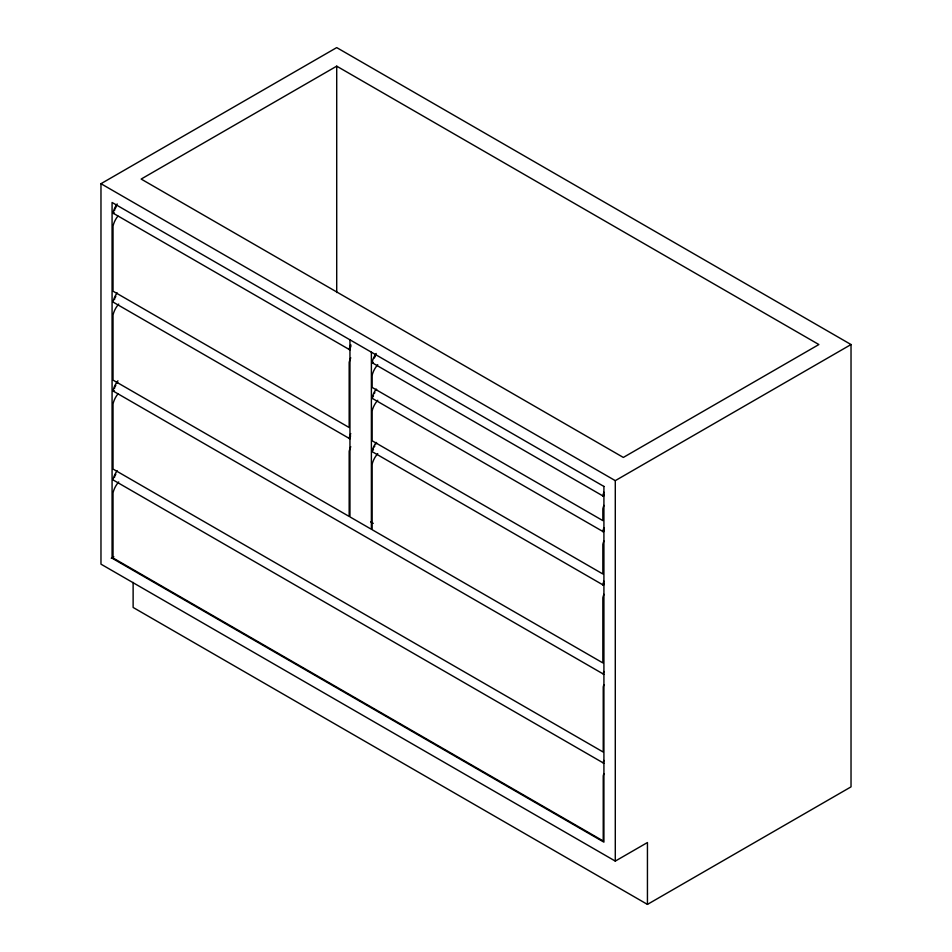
<?xml version="1.0" encoding="UTF-8"?>
<svg xmlns="http://www.w3.org/2000/svg" width="952" height="952" viewBox="0 0 952 952"><rect width="100%" height="100%" fill="white"/><g stroke="black" fill="none" stroke-linecap="round" stroke-linejoin="round"><path stroke-width="1.43" d="M603.925 494.469L603.473 496.278L372.696 363.033A1.416 0.821 -60 0 1 372.053 362.474A15.018 8.663 -60 0 1 376.183 353.49M603.925 530.038L603.473 531.847L372.696 398.602A1.416 0.821 -60 0 1 372.053 398.043A15.018 8.663 -60 0 1 376.183 389.059M603.925 583.397L603.473 585.206L372.696 451.962A1.416 0.821 -60 0 1 372.053 451.403A15.018 8.663 -60 0 1 376.183 442.418M350.99 345.885A13.804 7.973 -60 0 0 350.265 348.015L349.812 349.824L113.669 213.486L114.216 212.724M603.889 671.493A15.018 8.663 -60 0 0 603.235 673.802A1.416 0.821 -60 0 0 603.877 674.361L113.669 391.343L114.216 390.582M372.696 363.033L373.232 362.272M117.156 292.871A15.018 8.663 -60 0 0 113.026 301.855A1.416 0.821 -60 0 0 113.669 302.415L349.812 438.753L350.265 436.944A13.804 7.973 -60 0 1 350.586 435.873M647.443 904.4L647.443 842.532L615.289 861.096L100.971 564.155L100.971 183.7L336.71 47.6L851.028 344.541L851.028 786.864L647.443 904.4L133.125 607.459L133.125 582.422M111.265 558.217L113.835 556.73M100.971 183.7L615.289 480.641L851.028 344.541M370.673 521.898L373.243 523.386M615.289 480.641L615.289 861.096M371.387 352.192L371.387 529.276L349.955 516.9L349.955 339.816M336.71 66.902L336.71 292.514M350.752 357.797A15.018 8.663 -60 0 0 349.17 362.403L349.17 427.519L113.026 291.181L113.026 226.076A15.018 8.663 -60 0 1 117.917 216.092M350.752 344.648A15.018 8.663 -60 0 0 349.17 349.265A1.416 0.821 -60 0 0 349.812 349.824M117.156 203.942A15.018 8.663 -60 0 0 113.026 212.927A1.416 0.821 -60 0 0 113.669 213.486M114.454 210.606A13.804 7.973 -60 0 1 114.847 209.547M115.299 208.488A13.804 7.973 -60 0 1 116.37 206.417M114.454 388.464A13.804 7.973 -60 0 1 114.847 387.404M115.299 386.345A13.804 7.973 -60 0 1 115.811 385.298M116.989 383.287A13.804 7.973 -60 0 1 117.643 382.335M603.889 684.643A15.018 8.663 -60 0 0 603.235 686.951L603.235 752.056L113.026 469.038L113.026 403.934A15.018 8.663 -60 0 1 117.917 393.95M113.669 391.343A1.416 0.821 -60 0 1 113.026 390.784A15.018 8.663 -60 0 1 117.917 380.812M114.454 477.392A13.804 7.973 -60 0 1 114.847 476.333M115.299 475.274A13.804 7.973 -60 0 1 115.811 474.227M118.714 481.938A15.018 8.663 -60 0 0 113.026 492.862L113.026 557.967L603.235 840.985L603.235 775.88A15.018 8.663 -60 0 1 603.889 773.571M117.156 470.728A15.018 8.663 -60 0 0 113.026 479.713A1.416 0.821 -60 0 0 113.669 480.272L603.877 763.29A1.416 0.821 -60 0 1 603.235 762.731A15.018 8.663 -60 0 1 603.889 760.422M377.742 364.699A15.018 8.663 -60 0 0 372.053 375.623L372.053 387.369L602.842 520.613L602.842 508.868A15.018 8.663 -60 0 1 603.925 505.393M374.326 358.035A13.804 7.973 -60 0 1 375.397 355.965M603.925 492.255A15.018 8.663 -60 0 0 602.842 495.718A1.416 0.821 -60 0 0 603.473 496.278M377.742 453.628A15.018 8.663 -60 0 0 372.053 464.552L372.053 529.657L602.842 662.901L602.842 597.797A15.018 8.663 -60 0 1 603.925 594.322M350.752 433.577A15.018 8.663 -60 0 0 349.17 438.194A1.416 0.821 -60 0 0 349.812 438.753M350.752 446.714A15.018 8.663 -60 0 0 349.17 451.331L349.17 516.448L113.026 380.11L113.026 315.005A15.018 8.663 -60 0 1 118.714 304.081M373.148 450.153A13.804 7.973 -60 0 1 373.47 449.082M374.326 446.964A13.804 7.973 -60 0 1 374.838 445.917M376.016 443.906A13.804 7.973 -60 0 1 376.671 442.954M603.925 581.184A15.018 8.663 -60 0 0 602.842 584.647A1.416 0.821 -60 0 0 603.473 585.206M114.454 299.535A13.804 7.973 -60 0 1 114.847 298.476M115.299 297.417A13.804 7.973 -60 0 1 115.811 296.37M373.148 396.794A13.804 7.973 -60 0 1 373.47 395.734M374.326 393.604A13.804 7.973 -60 0 1 374.838 392.557M376.016 390.546A13.804 7.973 -60 0 1 376.671 389.594M377.742 400.28A15.018 8.663 -60 0 0 372.053 411.193L372.053 440.728L602.842 573.973L602.842 544.437A15.018 8.663 -60 0 1 603.925 540.962M603.473 531.847A1.416 0.821 -60 0 1 602.842 531.287A15.018 8.663 -60 0 1 603.925 527.824M336.71 66.164L141.158 179.059L623.334 457.436L818.875 344.541L336.71 66.164M603.913 486.436L112.074 202.478L112.074 558.193L603.913 842.151L603.913 486.436"/></g></svg>
